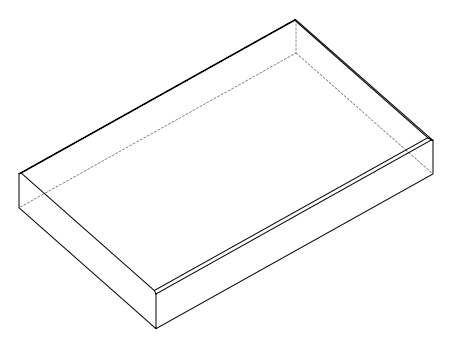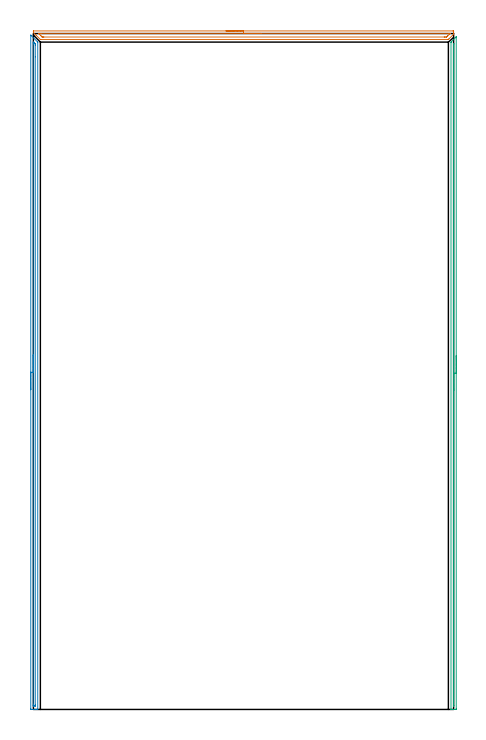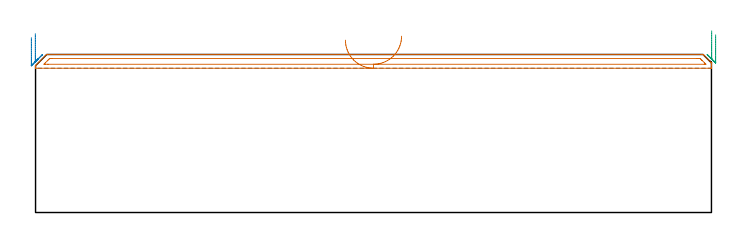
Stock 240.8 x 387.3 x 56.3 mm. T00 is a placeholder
(PLAN: 3 operations, 0 tool changes, 16.6 min)
(1 AREA_MILL | FG_CHAMFER_SURFACE | UGT0205_001 | 4 min | 2892 mm3)
(2 AREA_MILL_1 | FG_CHAMFER_SURFACE_1 | UGT0205_001 | 6.31 min | 3070 mm3)
(3 AREA_MILL_2 | FG_CHAMFER_SURFACE_2 | UGT0205_001 | 6.28 min | 1726 mm3)
(TOOL UGT0205_001 | Chamfer Mill 20 x 3 x 45 deg. | D20 FL50 Z2)
(OP 1 AREA_MILL)
G17 G21 G94 G90
T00 M6
G54
G17 G0 G90 X110.4 Y388.8 S1061 M3
G43 Z66.3 H0
Z61.4
G94 G1 X110.438 Z60.528 F250.
X110.552 Z59.663
X110.741 Z58.812
X111.003 Z57.98
X111.337 Z57.174
X111.74 Z56.4
X112.208 Z55.664
X112.74 Z54.972
X113.329 Z54.329
X113.972 Z53.74
X114.664 Z53.208
X115.4 Z52.74
X116.174 Z52.337
X116.98 Z52.003
X117.812 Z51.741
X118.664 Z51.552
X119.528 Z51.438
X120.4 Z51.4
X240.48
X240.622 Y388.798 Z51.402
X240.761 Y388.793 Z51.404
X240.795 Y388.791 Z51.405
X240.797 Y388.523 Z51.673
X240.8 Y387.83 Z52.369
Y387.477 Z52.723
Y387.184 Z53.012
X240.798 Y386.908 Z53.289
X240.794 Y386.894 Z53.302
X240.685 Y386.785 Z53.413
X240.622 Y386.721 Z53.477
X238.078 Y384.177 Z56.021
X237.94 Y384.04 Z56.157
X237.804 Y383.905 Z56.291
X237.493 Y383.9 Z56.3
X4.2
X4.005 Y383.903 Z56.289
X3.917 Y383.981 Z56.216
X1.519 Y386.381 Z53.819
X0.155 Y387.745 Z52.454
X0.108 Y387.79 Z52.406
X0.01 Y387.898 Z52.294
X0.002 Y387.996 Z52.196
X0. Y388.36 Z51.84
Y388.523 Z51.677
Y388.7 Z51.499
X0.01 Y388.795 Z51.405
X0.026 Y388.8 Z51.4
X120.4
Y387.386 Z52.814
X238.212
X238.387 Y387.385 Z52.815
X238.667 Y387.382 Z52.818
X238.779 Y387.379 Z52.821
X238.789 Y387.358 Z52.842
X238.77 Y387.33 Z52.87
X238.748 Y387.303 Z52.897
X238.544 Y387.095 Z53.105
X238.387 Y386.937 Z53.263
X237.429 Y385.978 Z54.222
X237.366 Y385.916 Z54.284
X236.985 Y385.541 Z54.659
X236.852 Y385.414 Z54.786
X236.749 Y385.321 Z54.879
X236.6 Y385.319 Z54.881
X236.323 Y385.316 Z54.884
X235.706 Y385.314 Z54.886
X235.43
X5.988
X5.712 Y385.315 Z54.885
X5.094 Y385.32 Z54.88
X5.057 Y385.321 Z54.879
X5.017 Y385.345 Z54.855
X4.931 Y385.427 Z54.773
X4.762 Y385.591 Z54.609
X4.434 Y385.916 Z54.284
X4.2 Y386.149 Z54.051
X3.566 Y386.785 Z53.415
X3.307 Y387.046 Z53.154
X2.988 Y387.373 Z52.827
X3.307 Y387.38 Z52.82
X3.584 Y387.383 Z52.817
X4.2 Y387.385 Z52.815
X4.476 Y387.386 Z52.814
X120.4
X121.272 Z52.852
X122.136 Z52.966
X122.988 Z53.155
X123.82 Z53.417
X124.626 Z53.751
X125.4 Z54.154
X126.136 Z54.623
X126.828 Z55.154
X127.471 Z55.743
X128.06 Z56.386
X128.592 Z57.078
X129.06 Z57.814
X129.463 Z58.588
X129.797 Z59.394
X130.059 Z60.226
X130.248 Z61.078
X130.362 Z61.943
X130.4 Z62.814
G0 Z66.3
M5
M2
(OP 2 AREA_MILL_1)
G17 G21 G94 G90
T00 M6
G54
G17 G0 G90 X-1.5 Y183.2 S1061 M3
G43 Z66.3 H0
Z62.3
G94 G1 Y183.238 Z61.428 F250.
Y183.352 Z60.564
Y183.541 Z59.712
Y183.803 Z58.88
Y184.137 Z58.074
Y184.54 Z57.3
Y185.008 Z56.564
Y185.54 Z55.872
Y186.129 Z55.229
Y186.772 Z54.64
Y187.464 Z54.108
Y188.2 Z53.64
Y188.974 Z53.237
Y189.78 Z52.903
Y190.612 Z52.641
Y191.464 Z52.452
Y192.328 Z52.338
Y193.2 Z52.3
X-1.499 Y386.288 Z52.299
X-1.496 Y386.358 Z52.303
X-1.492 Y386.382 Z52.304
X-1.417 Y386.318 Z52.381
X2.25 Y382.65 Z56.049
X2.427 Y382.47 Z56.224
X2.497 Y382.395 Z56.289
X2.5 Y382.203 Z56.3
Y0.175
X2.497 Y0.01 Z56.288
X2.399 Y0.003 Z56.191
X2.293 Y0. Z56.093
X2.049 Z55.848
X1.368 Z55.163
X0.16 Z53.956
X-0.368 Z53.426
X-0.972 Z52.823
X-1.111 Z52.684
X-1.236 Y0.003 Z52.559
X-1.493 Y0.01 Z52.302
X-1.498 Y0.353 Z52.3
X-1.5 Y0.622
Y193.2
X-0.086 Z53.714
Y381.31
X-0.085 Y381.912 Z53.715
X-0.082 Y382.203 Z53.718
X-0.079 Y382.516 Z53.721
X0.244 Y382.203 Z54.044
X0.5 Y381.949 Z54.3
X0.815 Y381.633 Z54.615
X0.974 Y381.469 Z54.774
X1.054 Y381.385 Z54.854
X1.079 Y381.346 Z54.879
X1.08 Y381.31 Z54.88
X1.085 Y380.708 Z54.885
X1.086 Y373.935 Z54.886
Y2.7
X1.084 Y2.409 Z54.884
X1.081 Y2.108 Z54.881
X1.079 Y2.035 Z54.879
X1.073 Y2.01 Z54.873
X1.03 Y2.007 Z54.83
X0.896 Y2.002 Z54.696
X0.5 Y2.001 Z54.3
X0.027 Y2.003 Z53.827
X-0.064 Y2.01 Z53.736
X-0.079 Y2.014 Z53.721
X-0.081 Y2.044 Z53.719
X-0.084 Y2.117 Z53.716
X-0.085 Y2.409 Z53.715
X-0.086 Y3.012 Z53.714
Y193.2
Y194.072 Z53.752
Y194.936 Z53.866
Y195.788 Z54.055
Y196.62 Z54.317
Y197.426 Z54.651
Y198.2 Z55.054
Y198.936 Z55.523
Y199.628 Z56.054
Y200.271 Z56.643
Y200.86 Z57.286
Y201.392 Z57.978
Y201.86 Z58.714
Y202.263 Z59.488
Y202.597 Z60.294
Y202.859 Z61.126
Y203.048 Z61.978
Y203.162 Z62.843
Y203.2 Z63.714
G0 Z66.3
M5
M2
(OP 3 AREA_MILL_2)
G17 G21 G94 G90
T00 M6
G54
G17 G0 G90 X242.3 Y202.7 S1061 M3
G43 Z66.3 H0
Z63.3
G94 G1 Y202.662 Z62.428 F250.
Y202.548 Z61.563
Y202.359 Z60.712
Y202.097 Z59.88
Y201.763 Z59.074
Y201.36 Z58.3
Y200.892 Z57.564
Y200.361 Z56.872
Y199.771 Z56.229
Y199.128 Z55.639
Y198.436 Z55.108
Y197.7 Z54.64
Y196.926 Z54.237
Y196.12 Z53.903
Y195.288 Z53.641
Y194.437 Z53.452
Y193.572 Z53.338
Y192.7 Z53.3
Y0.619
X242.299 Y0.475 Z53.301
X242.291 Y0.002 Z53.305
X242.036 Y0. Z53.561
X241.693 Z53.904
X241.144 Z54.452
X240.8 Z54.795
X240.112 Z55.487
X239.768 Z55.832
X239.362 Z56.229
X239.303 Y0.01 Z56.288
X239.3 Y0.172 Z56.3
Y382.101
X239.305 Y382.395 Z56.29
X239.433 Y382.534 Z56.166
X241.979 Y385.079 Z53.62
X242.139 Y385.241 Z53.458
X242.28 Y385.377 Z53.318
X242.295 Y385.383 Z53.303
X242.299 Y385.377 Z53.299
X242.3 Y192.7 Z53.3
X240.886 Z54.714
Y2.32
X240.885 Y2.234 Z54.715
X240.881 Y2.063 Z54.719
X240.879 Y2.018 Z54.721
X240.873 Y2.01 Z54.727
X240.85 Y2.006 Z54.75
X240.8 Y2.002 Z54.8
X240.742 Y2.003 Z54.858
X240.726 Y2.005 Z54.874
X240.723 Y2.008 Z54.877
X240.72 Y2.034 Z54.88
X240.716 Y2.148 Z54.884
X240.714 Y2.492 Z54.886
Y380.4
X240.718 Y381.208 Z54.882
X240.72 Y381.288 Z54.88
X240.726 Y381.364 Z54.874
X240.8 Y381.447 Z54.8
X240.842 Y381.489 Z54.758
X240.874 Y381.518 Z54.726
X240.878 Z54.722
X240.88 Y381.512 Z54.72
X240.883 Y381.465 Z54.717
X240.885 Y381.294 Z54.715
X240.886 Y381.208 Z54.714
Y192.7
Y191.829 Z54.752
Y190.964 Z54.866
Y190.112 Z55.055
Y189.28 Z55.317
Y188.474 Z55.651
Y187.7 Z56.054
Y186.964 Z56.523
Y186.272 Z57.054
Y185.629 Z57.643
Y185.04 Z58.286
Y184.509 Z58.978
Y184.04 Z59.714
Y183.637 Z60.488
Y183.303 Z61.294
Y183.041 Z62.126
Y182.852 Z62.978
Y182.738 Z63.843
Y182.7 Z64.714
G0 Z66.3
M5
M2
